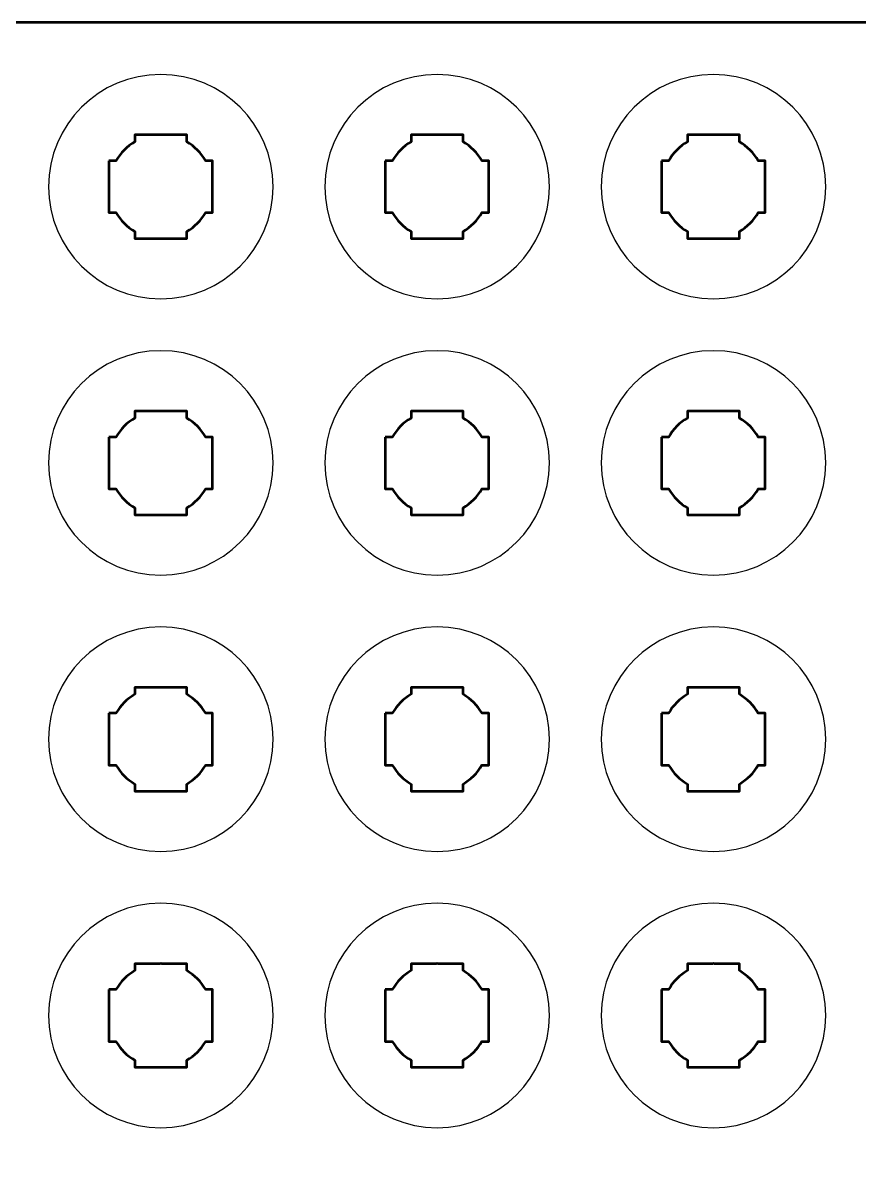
# Model space of a CAD drawing. Header units: centimetres. Extents: x -21 to 0, y -29.7 to 0.
# Drawn here: x -10.5 to -5.66, y -6.55 to 0 of the extents above; entities that cross this region are included whole.
import ezdxf

# ---------------------------------------------------------------- set-up
doc = ezdxf.new("R2010")
doc.units = ezdxf.units.CM
doc.header["$MEASUREMENT"] = 0
doc.layers.add('Layer 1', color=7, linetype='Continuous')

msp = doc.modelspace()

# ---------------------------------------------------------------- linework, layer by layer
at = {"layer": 'Layer 1', "color": 1, "lineweight": 53}
msp.add_open_spline([(-21.00003, -29.19995), (-21.00003, -29.19995), (-21.00003, -5.89992), (-21.00003, -5.89992), (-21.00003, -5.89992), (-21.00003, -5.81709), (-20.93286, -5.74992), (-20.85003, -5.74992), (-20.85003, -5.74992), (-20.7672, -5.74992), (-20.70003, -5.68275), (-20.70003, -5.59992), (-20.70003, -5.59992), (-20.70003, -5.51709), (-20.7672, -5.44992), (-20.85003, -5.44992), (-20.85003, -5.44992), (-20.93286, -5.44992), (-21.00003, -5.38275), (-21.00003, -5.29992), (-21.00003, -5.29992), (-21.00003, -5.21709), (-20.93286, -5.14992), (-20.85003, -5.14992), (-20.85003, -5.14992), (-20.7672, -5.14992), (-20.70003, -5.08275), (-20.70003, -4.99992), (-20.70003, -4.99992), (-20.70003, -4.91709), (-20.7672, -4.84992), (-20.85003, -4.84992), (-20.85003, -4.84992), (-20.93286, -4.84992), (-21.00003, -4.78275), (-21.00003, -4.69992), (-21.00003, -4.69992), (-21.00003, -4.61709), (-20.93286, -4.54992), (-20.85003, -4.54992), (-20.85003, -4.54992), (-20.7672, -4.54992), (-20.70003, -4.48275), (-20.70003, -4.39992), (-20.70003, -4.39992), (-20.70003, -4.31709), (-20.7672, -4.24992), (-20.85003, -4.24992), (-20.85003, -4.24992), (-20.93286, -4.24992), (-21.00003, -4.18275), (-21.00003, -4.09992), (-21.00003, -4.09992), (-21.00003, -4.01709), (-20.93286, -3.94992), (-20.85003, -3.94992), (-20.85003, -3.94992), (-20.7672, -3.94992), (-20.70003, -3.88275), (-20.70003, -3.79992), (-20.70003, -3.79992), (-20.70003, -3.71709), (-20.7672, -3.64992), (-20.85003, -3.64992), (-20.85003, -3.64992), (-20.93286, -3.64992), (-21.00003, -3.58275), (-21.00003, -3.49992), (-21.00003, -3.49992), (-21.00003, -3.41709), (-20.93286, -3.34992), (-20.85003, -3.34992), (-20.85003, -3.34992), (-20.7672, -3.34992), (-20.70003, -3.28275), (-20.70003, -3.19992), (-20.70003, -3.19992), (-20.70003, -3.11709), (-20.7672, -3.04992), (-20.85003, -3.04992), (-20.85003, -3.04992), (-20.93286, -3.04992), (-21.00003, -2.98275), (-21.00003, -2.89992), (-21.00003, -2.89992), (-21.00003, -2.81709), (-20.93286, -2.74992), (-20.85003, -2.74992), (-20.85003, -2.74992), (-20.7672, -2.74992), (-20.70003, -2.68275), (-20.70003, -2.59992), (-20.70003, -2.59992), (-20.70003, -2.51709), (-20.7672, -2.44992), (-20.85003, -2.44992), (-20.85003, -2.44992), (-20.93286, -2.44992), (-21.00003, -2.38275), (-21.00003, -2.29992), (-21.00003, -2.29992), (-21.00003, -2.21709), (-20.93286, -2.14992), (-20.85003, -2.14992), (-20.85003, -2.14992), (-20.7672, -2.14992), (-20.70003, -2.08275), (-20.70003, -1.99992), (-20.70003, -1.99992), (-20.70003, -1.91709), (-20.7672, -1.84992), (-20.85003, -1.84992), (-20.85003, -1.84992), (-20.93286, -1.84992), (-21.00003, -1.78275), (-21.00003, -1.69992), (-21.00003, -1.69992), (-21.00003, -1.61709), (-20.93286, -1.54992), (-20.85003, -1.54992), (-20.85003, -1.54992), (-20.7672, -1.54992), (-20.70003, -1.48275), (-20.70003, -1.39992), (-20.70003, -1.39992), (-20.70003, -1.31709), (-20.7672, -1.24992), (-20.85003, -1.24992), (-20.85003, -1.24992), (-20.93286, -1.24992), (-21.00003, -1.18275), (-21.00003, -1.09992), (-21.00003, -1.09992), (-21.00003, -1.09992), (-21.00003, -0.49992), (-21.00003, -0.49992), (-21.00003, -0.49992), (-21.00003, -0.22295), (-20.77694, 0.00004), (-20.49994, 0.00004), (-20.49994, 0.00004), (-20.49994, 0.00004), (-0.50008, 0.00004), (-0.50008, 0.00004), (-0.50008, 0.00004), (-0.22294, 0.00004), (0.00002, -0.22295), (0.00002, -0.49992), (0.00002, -0.49992), (0.00002, -0.49992), (0.00002, -29.19995), (0.00002, -29.19995), (0.00002, -29.19995), (0.00002, -29.47695), (-0.22294, -29.70004), (-0.50008, -29.70004), (-0.50008, -29.70004), (-0.50008, -29.70004), (-20.49994, -29.70004), (-20.49994, -29.70004), (-20.49994, -29.70004), (-20.77694, -29.70004), (-21.00003, -29.47695), (-21.00003, -29.19995)], degree=3, knots=[0, 0, 0, 0, 0.0243902, 0.0243902, 0.0243902, 0.0243902, 0.0487805, 0.0487805, 0.0487805, 0.0487805, 0.0731707, 0.0731707, 0.0731707, 0.0731707, 0.097561, 0.097561, 0.097561, 0.097561, 0.1219512, 0.1219512, 0.1219512, 0.1219512, 0.1463415, 0.1463415, 0.1463415, 0.1463415, 0.1707317, 0.1707317, 0.1707317, 0.1707317, 0.195122, 0.195122, 0.195122, 0.195122, 0.2195122, 0.2195122, 0.2195122, 0.2195122, 0.2439024, 0.2439024, 0.2439024, 0.2439024, 0.2682927, 0.2682927, 0.2682927, 0.2682927, 0.2926829, 0.2926829, 0.2926829, 0.2926829, 0.3170732, 0.3170732, 0.3170732, 0.3170732, 0.3414634, 0.3414634, 0.3414634, 0.3414634, 0.3658537, 0.3658537, 0.3658537, 0.3658537, 0.3902439, 0.3902439, 0.3902439, 0.3902439, 0.4146341, 0.4146341, 0.4146341, 0.4146341, 0.4390244, 0.4390244, 0.4390244, 0.4390244, 0.4634146, 0.4634146, 0.4634146, 0.4634146, 0.4878049, 0.4878049, 0.4878049, 0.4878049, 0.5121951, 0.5121951, 0.5121951, 0.5121951, 0.5365854, 0.5365854, 0.5365854, 0.5365854, 0.5609756, 0.5609756, 0.5609756, 0.5609756, 0.5853659, 0.5853659, 0.5853659, 0.5853659, 0.6097561, 0.6097561, 0.6097561, 0.6097561, 0.6341463, 0.6341463, 0.6341463, 0.6341463, 0.6585366, 0.6585366, 0.6585366, 0.6585366, 0.6829268, 0.6829268, 0.6829268, 0.6829268, 0.7073171, 0.7073171, 0.7073171, 0.7073171, 0.7317073, 0.7317073, 0.7317073, 0.7317073, 0.7560976, 0.7560976, 0.7560976, 0.7560976, 0.7804878, 0.7804878, 0.7804878, 0.7804878, 0.804878, 0.804878, 0.804878, 0.804878, 0.8292683, 0.8292683, 0.8292683, 0.8292683, 0.8536585, 0.8536585, 0.8536585, 0.8536585, 0.8780488, 0.8780488, 0.8780488, 0.8780488, 0.902439, 0.902439, 0.902439, 0.902439, 0.9268293, 0.9268293, 0.9268293, 0.9268293, 0.9512195, 0.9512195, 0.9512195, 0.9512195, 0.9756098, 0.9756098, 0.9756098, 0.9756098, 1, 1, 1, 1], dxfattribs=at)
at = {"layer": 'Layer 1', "color": 3, "lineweight": 25}
for points in [[(-9.05, -0.94999), (-9.05, -1.30918), (-9.34083, -1.60001), (-9.7, -1.60001), (-9.7, -1.60001), (-10.05893, -1.60001), (-10.35, -1.30918), (-10.35, -0.94999), (-10.35, -0.94999), (-10.35, -0.59106), (-10.05893, -0.29999), (-9.7, -0.29999), (-9.7, -0.29999), (-9.34083, -0.29999), (-9.05, -0.59106), (-9.05, -0.94999)], [(-7.45, -0.94999), (-7.45, -1.30918), (-7.74083, -1.60001), (-8.1, -1.60001), (-8.1, -1.60001), (-8.45893, -1.60001), (-8.75, -1.30918), (-8.75, -0.94999), (-8.75, -0.94999), (-8.75, -0.59106), (-8.45893, -0.29999), (-8.1, -0.29999), (-8.1, -0.29999), (-7.74083, -0.29999), (-7.45, -0.59106), (-7.45, -0.94999)], [(-5.85, -0.94999), (-5.85, -1.30918), (-6.14083, -1.60001), (-6.5, -1.60001), (-6.5, -1.60001), (-6.85893, -1.60001), (-7.15, -1.30918), (-7.15, -0.94999), (-7.15, -0.94999), (-7.15, -0.59106), (-6.85893, -0.29999), (-6.5, -0.29999), (-6.5, -0.29999), (-6.14083, -0.29999), (-5.85, -0.59106), (-5.85, -0.94999)], [(-9.05, -2.54999), (-9.05, -2.90918), (-9.34083, -3.20001), (-9.7, -3.20001), (-9.7, -3.20001), (-10.05893, -3.20001), (-10.35, -2.90918), (-10.35, -2.54999), (-10.35, -2.54999), (-10.35, -2.19106), (-10.05893, -1.89999), (-9.7, -1.89999), (-9.7, -1.89999), (-9.34083, -1.89999), (-9.05, -2.19106), (-9.05, -2.54999)], [(-7.45, -2.54999), (-7.45, -2.90918), (-7.74083, -3.20001), (-8.1, -3.20001), (-8.1, -3.20001), (-8.45893, -3.20001), (-8.75, -2.90918), (-8.75, -2.54999), (-8.75, -2.54999), (-8.75, -2.19106), (-8.45893, -1.89999), (-8.1, -1.89999), (-8.1, -1.89999), (-7.74083, -1.89999), (-7.45, -2.19106), (-7.45, -2.54999)], [(-5.85, -2.54999), (-5.85, -2.90918), (-6.14083, -3.20001), (-6.5, -3.20001), (-6.5, -3.20001), (-6.85893, -3.20001), (-7.15, -2.90918), (-7.15, -2.54999), (-7.15, -2.54999), (-7.15, -2.19106), (-6.85893, -1.89999), (-6.5, -1.89999), (-6.5, -1.89999), (-6.14083, -1.89999), (-5.85, -2.19106), (-5.85, -2.54999)], [(-9.05, -4.14999), (-9.05, -4.50918), (-9.34083, -4.80001), (-9.7, -4.80001), (-9.7, -4.80001), (-10.05893, -4.80001), (-10.35, -4.50918), (-10.35, -4.14999), (-10.35, -4.14999), (-10.35, -3.79106), (-10.05893, -3.49999), (-9.7, -3.49999), (-9.7, -3.49999), (-9.34083, -3.49999), (-9.05, -3.79106), (-9.05, -4.14999)], [(-7.45, -4.14999), (-7.45, -4.50918), (-7.74083, -4.80001), (-8.1, -4.80001), (-8.1, -4.80001), (-8.45893, -4.80001), (-8.75, -4.50918), (-8.75, -4.14999), (-8.75, -4.14999), (-8.75, -3.79106), (-8.45893, -3.49999), (-8.1, -3.49999), (-8.1, -3.49999), (-7.74083, -3.49999), (-7.45, -3.79106), (-7.45, -4.14999)], [(-5.85, -4.14999), (-5.85, -4.50918), (-6.14083, -4.80001), (-6.5, -4.80001), (-6.5, -4.80001), (-6.85893, -4.80001), (-7.15, -4.50918), (-7.15, -4.14999), (-7.15, -4.14999), (-7.15, -3.79106), (-6.85893, -3.49999), (-6.5, -3.49999), (-6.5, -3.49999), (-6.14083, -3.49999), (-5.85, -3.79106), (-5.85, -4.14999)], [(-9.05, -5.74999), (-9.05, -6.10918), (-9.34083, -6.40001), (-9.7, -6.40001), (-9.7, -6.40001), (-10.05893, -6.40001), (-10.35, -6.10918), (-10.35, -5.74999), (-10.35, -5.74999), (-10.35, -5.39106), (-10.05893, -5.09999), (-9.7, -5.09999), (-9.7, -5.09999), (-9.34083, -5.09999), (-9.05, -5.39106), (-9.05, -5.74999)], [(-7.45, -5.74999), (-7.45, -6.10918), (-7.74083, -6.40001), (-8.1, -6.40001), (-8.1, -6.40001), (-8.45893, -6.40001), (-8.75, -6.10918), (-8.75, -5.74999), (-8.75, -5.74999), (-8.75, -5.39106), (-8.45893, -5.09999), (-8.1, -5.09999), (-8.1, -5.09999), (-7.74083, -5.09999), (-7.45, -5.39106), (-7.45, -5.74999)], [(-5.85, -5.74999), (-5.85, -6.10918), (-6.14083, -6.40001), (-6.5, -6.40001), (-6.5, -6.40001), (-6.85893, -6.40001), (-7.15, -6.10918), (-7.15, -5.74999), (-7.15, -5.74999), (-7.15, -5.39106), (-6.85893, -5.09999), (-6.5, -5.09999), (-6.5, -5.09999), (-6.14083, -5.09999), (-5.85, -5.39106), (-5.85, -5.74999)]]:
    msp.add_open_spline(points, degree=3, knots=[0, 0, 0, 0, 0.25, 0.25, 0.25, 0.25, 0.5, 0.5, 0.5, 0.5, 0.75, 0.75, 0.75, 0.75, 1, 1, 1, 1], dxfattribs=at)
at = {"layer": 'Layer 1', "lineweight": 53}
for points in [[(-9.99998, -0.80006), (-9.99998, -0.80006), (-9.95989, -0.80006), (-9.95989, -0.80006), (-9.95989, -0.80006), (-9.93354, -0.75449), (-9.89554, -0.71649), (-9.84998, -0.69013), (-9.84998, -0.69013), (-9.84998, -0.69013), (-9.84998, -0.65006), (-9.84998, -0.65006), (-9.84998, -0.65006), (-9.84998, -0.65006), (-9.70542, -0.65006), (-9.70542, -0.65006), (-9.70542, -0.65006), (-9.70542, -0.65006), (-9.7, -0.64999), (-9.7, -0.64999), (-9.7, -0.64999), (-9.7, -0.64999), (-9.69458, -0.65006), (-9.69458, -0.65006), (-9.69458, -0.65006), (-9.69458, -0.65006), (-9.54997, -0.65006), (-9.54997, -0.65006), (-9.54997, -0.65006), (-9.54997, -0.65006), (-9.54997, -0.69014), (-9.54997, -0.69014), (-9.54997, -0.69014), (-9.50441, -0.7165), (-9.46643, -0.75449), (-9.44009, -0.80006), (-9.44009, -0.80006), (-9.44009, -0.80006), (-9.39998, -0.80006), (-9.39998, -0.80006), (-9.39998, -0.80006), (-9.39998, -0.80006), (-9.39998, -1.10007), (-9.39998, -1.10007), (-9.39998, -1.10007), (-9.39998, -1.10007), (-9.44015, -1.10007), (-9.44015, -1.10007), (-9.44015, -1.10007), (-9.46649, -1.1456), (-9.50444, -1.18354), (-9.54997, -1.20987), (-9.54997, -1.20987), (-9.54997, -1.20987), (-9.54997, -1.25006), (-9.54997, -1.25006), (-9.54997, -1.25006), (-9.54997, -1.25006), (-9.84998, -1.25006), (-9.84998, -1.25006), (-9.84998, -1.25006), (-9.84998, -1.25006), (-9.84998, -1.20988), (-9.84998, -1.20988), (-9.84998, -1.20988), (-9.89552, -1.18355), (-9.93348, -1.1456), (-9.95983, -1.10007), (-9.95983, -1.10007), (-9.95983, -1.10007), (-9.99998, -1.10007), (-9.99998, -1.10007), (-9.99998, -1.10007), (-9.99998, -1.10007), (-9.99998, -0.95154), (-9.99998, -0.95154), (-9.99998, -0.95154), (-9.99998, -0.95154), (-10, -0.94999), (-10, -0.94999), (-10, -0.94999), (-10, -0.94999), (-9.99998, -0.94844), (-9.99998, -0.94844), (-9.99998, -0.94844), (-9.99998, -0.94844), (-9.99998, -0.80006), (-9.99998, -0.80006)], [(-8.39998, -0.80006), (-8.39998, -0.80006), (-8.35989, -0.80006), (-8.35989, -0.80006), (-8.35989, -0.80006), (-8.33354, -0.75449), (-8.29554, -0.71649), (-8.24998, -0.69013), (-8.24998, -0.69013), (-8.24998, -0.69013), (-8.24998, -0.65006), (-8.24998, -0.65006), (-8.24998, -0.65006), (-8.24998, -0.65006), (-8.10542, -0.65006), (-8.10542, -0.65006), (-8.10542, -0.65006), (-8.10542, -0.65006), (-8.1, -0.64999), (-8.1, -0.64999), (-8.1, -0.64999), (-8.1, -0.64999), (-8.09458, -0.65006), (-8.09458, -0.65006), (-8.09458, -0.65006), (-8.09458, -0.65006), (-7.94997, -0.65006), (-7.94997, -0.65006), (-7.94997, -0.65006), (-7.94997, -0.65006), (-7.94997, -0.69014), (-7.94997, -0.69014), (-7.94997, -0.69014), (-7.90441, -0.7165), (-7.86643, -0.75449), (-7.84009, -0.80006), (-7.84009, -0.80006), (-7.84009, -0.80006), (-7.79998, -0.80006), (-7.79998, -0.80006), (-7.79998, -0.80006), (-7.79998, -0.80006), (-7.79998, -1.10007), (-7.79998, -1.10007), (-7.79998, -1.10007), (-7.79998, -1.10007), (-7.84015, -1.10007), (-7.84015, -1.10007), (-7.84015, -1.10007), (-7.86649, -1.1456), (-7.90444, -1.18354), (-7.94997, -1.20987), (-7.94997, -1.20987), (-7.94997, -1.20987), (-7.94997, -1.25006), (-7.94997, -1.25006), (-7.94997, -1.25006), (-7.94997, -1.25006), (-8.24998, -1.25006), (-8.24998, -1.25006), (-8.24998, -1.25006), (-8.24998, -1.25006), (-8.24998, -1.20988), (-8.24998, -1.20988), (-8.24998, -1.20988), (-8.29552, -1.18355), (-8.33348, -1.1456), (-8.35983, -1.10007), (-8.35983, -1.10007), (-8.35983, -1.10007), (-8.39998, -1.10007), (-8.39998, -1.10007), (-8.39998, -1.10007), (-8.39998, -1.10007), (-8.39998, -0.95154), (-8.39998, -0.95154), (-8.39998, -0.95154), (-8.39998, -0.95154), (-8.4, -0.94999), (-8.4, -0.94999), (-8.4, -0.94999), (-8.4, -0.94999), (-8.39998, -0.94844), (-8.39998, -0.94844), (-8.39998, -0.94844), (-8.39998, -0.94844), (-8.39998, -0.80006), (-8.39998, -0.80006)], [(-6.79998, -0.80006), (-6.79998, -0.80006), (-6.75989, -0.80006), (-6.75989, -0.80006), (-6.75989, -0.80006), (-6.73354, -0.75449), (-6.69554, -0.71649), (-6.64998, -0.69013), (-6.64998, -0.69013), (-6.64998, -0.69013), (-6.64998, -0.65006), (-6.64998, -0.65006), (-6.64998, -0.65006), (-6.64998, -0.65006), (-6.50542, -0.65006), (-6.50542, -0.65006), (-6.50542, -0.65006), (-6.50542, -0.65006), (-6.5, -0.64999), (-6.5, -0.64999), (-6.5, -0.64999), (-6.5, -0.64999), (-6.49458, -0.65006), (-6.49458, -0.65006), (-6.49458, -0.65006), (-6.49458, -0.65006), (-6.34997, -0.65006), (-6.34997, -0.65006), (-6.34997, -0.65006), (-6.34997, -0.65006), (-6.34997, -0.69014), (-6.34997, -0.69014), (-6.34997, -0.69014), (-6.30441, -0.7165), (-6.26643, -0.75449), (-6.24009, -0.80006), (-6.24009, -0.80006), (-6.24009, -0.80006), (-6.19998, -0.80006), (-6.19998, -0.80006), (-6.19998, -0.80006), (-6.19998, -0.80006), (-6.19998, -1.10007), (-6.19998, -1.10007), (-6.19998, -1.10007), (-6.19998, -1.10007), (-6.24015, -1.10007), (-6.24015, -1.10007), (-6.24015, -1.10007), (-6.26649, -1.1456), (-6.30444, -1.18354), (-6.34997, -1.20987), (-6.34997, -1.20987), (-6.34997, -1.20987), (-6.34997, -1.25006), (-6.34997, -1.25006), (-6.34997, -1.25006), (-6.34997, -1.25006), (-6.64998, -1.25006), (-6.64998, -1.25006), (-6.64998, -1.25006), (-6.64998, -1.25006), (-6.64998, -1.20988), (-6.64998, -1.20988), (-6.64998, -1.20988), (-6.69552, -1.18355), (-6.73348, -1.1456), (-6.75983, -1.10007), (-6.75983, -1.10007), (-6.75983, -1.10007), (-6.79998, -1.10007), (-6.79998, -1.10007), (-6.79998, -1.10007), (-6.79998, -1.10007), (-6.79998, -0.95154), (-6.79998, -0.95154), (-6.79998, -0.95154), (-6.79998, -0.95154), (-6.8, -0.94999), (-6.8, -0.94999), (-6.8, -0.94999), (-6.8, -0.94999), (-6.79998, -0.94844), (-6.79998, -0.94844), (-6.79998, -0.94844), (-6.79998, -0.94844), (-6.79998, -0.80006), (-6.79998, -0.80006)], [(-9.99998, -2.40006), (-9.99998, -2.40006), (-9.95989, -2.40006), (-9.95989, -2.40006), (-9.95989, -2.40006), (-9.93354, -2.35449), (-9.89554, -2.31649), (-9.84998, -2.29013), (-9.84998, -2.29013), (-9.84998, -2.29013), (-9.84998, -2.25006), (-9.84998, -2.25006), (-9.84998, -2.25006), (-9.84998, -2.25006), (-9.70542, -2.25006), (-9.70542, -2.25006), (-9.70542, -2.25006), (-9.70542, -2.25006), (-9.7, -2.24999), (-9.7, -2.24999), (-9.7, -2.24999), (-9.7, -2.24999), (-9.69458, -2.25006), (-9.69458, -2.25006), (-9.69458, -2.25006), (-9.69458, -2.25006), (-9.54997, -2.25006), (-9.54997, -2.25006), (-9.54997, -2.25006), (-9.54997, -2.25006), (-9.54997, -2.29014), (-9.54997, -2.29014), (-9.54997, -2.29014), (-9.50441, -2.3165), (-9.46643, -2.35449), (-9.44009, -2.40006), (-9.44009, -2.40006), (-9.44009, -2.40006), (-9.39998, -2.40006), (-9.39998, -2.40006), (-9.39998, -2.40006), (-9.39998, -2.40006), (-9.39998, -2.70007), (-9.39998, -2.70007), (-9.39998, -2.70007), (-9.39998, -2.70007), (-9.44015, -2.70007), (-9.44015, -2.70007), (-9.44015, -2.70007), (-9.46649, -2.7456), (-9.50444, -2.78354), (-9.54997, -2.80987), (-9.54997, -2.80987), (-9.54997, -2.80987), (-9.54997, -2.85006), (-9.54997, -2.85006), (-9.54997, -2.85006), (-9.54997, -2.85006), (-9.84998, -2.85006), (-9.84998, -2.85006), (-9.84998, -2.85006), (-9.84998, -2.85006), (-9.84998, -2.80988), (-9.84998, -2.80988), (-9.84998, -2.80988), (-9.89552, -2.78355), (-9.93348, -2.7456), (-9.95983, -2.70007), (-9.95983, -2.70007), (-9.95983, -2.70007), (-9.99998, -2.70007), (-9.99998, -2.70007), (-9.99998, -2.70007), (-9.99998, -2.70007), (-9.99998, -2.55154), (-9.99998, -2.55154), (-9.99998, -2.55154), (-9.99998, -2.55154), (-10, -2.54999), (-10, -2.54999), (-10, -2.54999), (-10, -2.54999), (-9.99998, -2.54844), (-9.99998, -2.54844), (-9.99998, -2.54844), (-9.99998, -2.54844), (-9.99998, -2.40006), (-9.99998, -2.40006)], [(-8.39998, -2.40006), (-8.39998, -2.40006), (-8.35989, -2.40006), (-8.35989, -2.40006), (-8.35989, -2.40006), (-8.33354, -2.35449), (-8.29554, -2.31649), (-8.24998, -2.29013), (-8.24998, -2.29013), (-8.24998, -2.29013), (-8.24998, -2.25006), (-8.24998, -2.25006), (-8.24998, -2.25006), (-8.24998, -2.25006), (-8.10542, -2.25006), (-8.10542, -2.25006), (-8.10542, -2.25006), (-8.10542, -2.25006), (-8.1, -2.24999), (-8.1, -2.24999), (-8.1, -2.24999), (-8.1, -2.24999), (-8.09458, -2.25006), (-8.09458, -2.25006), (-8.09458, -2.25006), (-8.09458, -2.25006), (-7.94997, -2.25006), (-7.94997, -2.25006), (-7.94997, -2.25006), (-7.94997, -2.25006), (-7.94997, -2.29014), (-7.94997, -2.29014), (-7.94997, -2.29014), (-7.90441, -2.3165), (-7.86643, -2.35449), (-7.84009, -2.40006), (-7.84009, -2.40006), (-7.84009, -2.40006), (-7.79998, -2.40006), (-7.79998, -2.40006), (-7.79998, -2.40006), (-7.79998, -2.40006), (-7.79998, -2.70007), (-7.79998, -2.70007), (-7.79998, -2.70007), (-7.79998, -2.70007), (-7.84015, -2.70007), (-7.84015, -2.70007), (-7.84015, -2.70007), (-7.86649, -2.7456), (-7.90444, -2.78354), (-7.94997, -2.80987), (-7.94997, -2.80987), (-7.94997, -2.80987), (-7.94997, -2.85006), (-7.94997, -2.85006), (-7.94997, -2.85006), (-7.94997, -2.85006), (-8.24998, -2.85006), (-8.24998, -2.85006), (-8.24998, -2.85006), (-8.24998, -2.85006), (-8.24998, -2.80988), (-8.24998, -2.80988), (-8.24998, -2.80988), (-8.29552, -2.78355), (-8.33348, -2.7456), (-8.35983, -2.70007), (-8.35983, -2.70007), (-8.35983, -2.70007), (-8.39998, -2.70007), (-8.39998, -2.70007), (-8.39998, -2.70007), (-8.39998, -2.70007), (-8.39998, -2.55154), (-8.39998, -2.55154), (-8.39998, -2.55154), (-8.39998, -2.55154), (-8.4, -2.54999), (-8.4, -2.54999), (-8.4, -2.54999), (-8.4, -2.54999), (-8.39998, -2.54844), (-8.39998, -2.54844), (-8.39998, -2.54844), (-8.39998, -2.54844), (-8.39998, -2.40006), (-8.39998, -2.40006)], [(-6.79998, -2.40006), (-6.79998, -2.40006), (-6.75989, -2.40006), (-6.75989, -2.40006), (-6.75989, -2.40006), (-6.73354, -2.35449), (-6.69554, -2.31649), (-6.64998, -2.29013), (-6.64998, -2.29013), (-6.64998, -2.29013), (-6.64998, -2.25006), (-6.64998, -2.25006), (-6.64998, -2.25006), (-6.64998, -2.25006), (-6.50542, -2.25006), (-6.50542, -2.25006), (-6.50542, -2.25006), (-6.50542, -2.25006), (-6.5, -2.24999), (-6.5, -2.24999), (-6.5, -2.24999), (-6.5, -2.24999), (-6.49458, -2.25006), (-6.49458, -2.25006), (-6.49458, -2.25006), (-6.49458, -2.25006), (-6.34997, -2.25006), (-6.34997, -2.25006), (-6.34997, -2.25006), (-6.34997, -2.25006), (-6.34997, -2.29014), (-6.34997, -2.29014), (-6.34997, -2.29014), (-6.30441, -2.3165), (-6.26643, -2.35449), (-6.24009, -2.40006), (-6.24009, -2.40006), (-6.24009, -2.40006), (-6.19998, -2.40006), (-6.19998, -2.40006), (-6.19998, -2.40006), (-6.19998, -2.40006), (-6.19998, -2.70007), (-6.19998, -2.70007), (-6.19998, -2.70007), (-6.19998, -2.70007), (-6.24015, -2.70007), (-6.24015, -2.70007), (-6.24015, -2.70007), (-6.26649, -2.7456), (-6.30444, -2.78354), (-6.34997, -2.80987), (-6.34997, -2.80987), (-6.34997, -2.80987), (-6.34997, -2.85006), (-6.34997, -2.85006), (-6.34997, -2.85006), (-6.34997, -2.85006), (-6.64998, -2.85006), (-6.64998, -2.85006), (-6.64998, -2.85006), (-6.64998, -2.85006), (-6.64998, -2.80988), (-6.64998, -2.80988), (-6.64998, -2.80988), (-6.69552, -2.78355), (-6.73348, -2.7456), (-6.75983, -2.70007), (-6.75983, -2.70007), (-6.75983, -2.70007), (-6.79998, -2.70007), (-6.79998, -2.70007), (-6.79998, -2.70007), (-6.79998, -2.70007), (-6.79998, -2.55154), (-6.79998, -2.55154), (-6.79998, -2.55154), (-6.79998, -2.55154), (-6.8, -2.54999), (-6.8, -2.54999), (-6.8, -2.54999), (-6.8, -2.54999), (-6.79998, -2.54844), (-6.79998, -2.54844), (-6.79998, -2.54844), (-6.79998, -2.54844), (-6.79998, -2.40006), (-6.79998, -2.40006)], [(-9.99998, -4.00006), (-9.99998, -4.00006), (-9.95989, -4.00006), (-9.95989, -4.00006), (-9.95989, -4.00006), (-9.93354, -3.95449), (-9.89554, -3.91649), (-9.84998, -3.89013), (-9.84998, -3.89013), (-9.84998, -3.89013), (-9.84998, -3.85006), (-9.84998, -3.85006), (-9.84998, -3.85006), (-9.84998, -3.85006), (-9.70542, -3.85006), (-9.70542, -3.85006), (-9.70542, -3.85006), (-9.70542, -3.85006), (-9.7, -3.84999), (-9.7, -3.84999), (-9.7, -3.84999), (-9.7, -3.84999), (-9.69458, -3.85006), (-9.69458, -3.85006), (-9.69458, -3.85006), (-9.69458, -3.85006), (-9.54997, -3.85006), (-9.54997, -3.85006), (-9.54997, -3.85006), (-9.54997, -3.85006), (-9.54997, -3.89014), (-9.54997, -3.89014), (-9.54997, -3.89014), (-9.50441, -3.9165), (-9.46643, -3.95449), (-9.44009, -4.00006), (-9.44009, -4.00006), (-9.44009, -4.00006), (-9.39998, -4.00006), (-9.39998, -4.00006), (-9.39998, -4.00006), (-9.39998, -4.00006), (-9.39998, -4.30007), (-9.39998, -4.30007), (-9.39998, -4.30007), (-9.39998, -4.30007), (-9.44015, -4.30007), (-9.44015, -4.30007), (-9.44015, -4.30007), (-9.46649, -4.3456), (-9.50444, -4.38354), (-9.54997, -4.40987), (-9.54997, -4.40987), (-9.54997, -4.40987), (-9.54997, -4.45006), (-9.54997, -4.45006), (-9.54997, -4.45006), (-9.54997, -4.45006), (-9.84998, -4.45006), (-9.84998, -4.45006), (-9.84998, -4.45006), (-9.84998, -4.45006), (-9.84998, -4.40988), (-9.84998, -4.40988), (-9.84998, -4.40988), (-9.89552, -4.38355), (-9.93348, -4.3456), (-9.95983, -4.30007), (-9.95983, -4.30007), (-9.95983, -4.30007), (-9.99998, -4.30007), (-9.99998, -4.30007), (-9.99998, -4.30007), (-9.99998, -4.30007), (-9.99998, -4.15154), (-9.99998, -4.15154), (-9.99998, -4.15154), (-9.99998, -4.15154), (-10, -4.14999), (-10, -4.14999), (-10, -4.14999), (-10, -4.14999), (-9.99998, -4.14844), (-9.99998, -4.14844), (-9.99998, -4.14844), (-9.99998, -4.14844), (-9.99998, -4.00006), (-9.99998, -4.00006)], [(-8.39998, -4.00006), (-8.39998, -4.00006), (-8.35989, -4.00006), (-8.35989, -4.00006), (-8.35989, -4.00006), (-8.33354, -3.95449), (-8.29554, -3.91649), (-8.24998, -3.89013), (-8.24998, -3.89013), (-8.24998, -3.89013), (-8.24998, -3.85006), (-8.24998, -3.85006), (-8.24998, -3.85006), (-8.24998, -3.85006), (-8.10542, -3.85006), (-8.10542, -3.85006), (-8.10542, -3.85006), (-8.10542, -3.85006), (-8.1, -3.84999), (-8.1, -3.84999), (-8.1, -3.84999), (-8.1, -3.84999), (-8.09458, -3.85006), (-8.09458, -3.85006), (-8.09458, -3.85006), (-8.09458, -3.85006), (-7.94997, -3.85006), (-7.94997, -3.85006), (-7.94997, -3.85006), (-7.94997, -3.85006), (-7.94997, -3.89014), (-7.94997, -3.89014), (-7.94997, -3.89014), (-7.90441, -3.9165), (-7.86643, -3.95449), (-7.84009, -4.00006), (-7.84009, -4.00006), (-7.84009, -4.00006), (-7.79998, -4.00006), (-7.79998, -4.00006), (-7.79998, -4.00006), (-7.79998, -4.00006), (-7.79998, -4.30007), (-7.79998, -4.30007), (-7.79998, -4.30007), (-7.79998, -4.30007), (-7.84015, -4.30007), (-7.84015, -4.30007), (-7.84015, -4.30007), (-7.86649, -4.3456), (-7.90444, -4.38354), (-7.94997, -4.40987), (-7.94997, -4.40987), (-7.94997, -4.40987), (-7.94997, -4.45006), (-7.94997, -4.45006), (-7.94997, -4.45006), (-7.94997, -4.45006), (-8.24998, -4.45006), (-8.24998, -4.45006), (-8.24998, -4.45006), (-8.24998, -4.45006), (-8.24998, -4.40988), (-8.24998, -4.40988), (-8.24998, -4.40988), (-8.29552, -4.38355), (-8.33348, -4.3456), (-8.35983, -4.30007), (-8.35983, -4.30007), (-8.35983, -4.30007), (-8.39998, -4.30007), (-8.39998, -4.30007), (-8.39998, -4.30007), (-8.39998, -4.30007), (-8.39998, -4.15154), (-8.39998, -4.15154), (-8.39998, -4.15154), (-8.39998, -4.15154), (-8.4, -4.14999), (-8.4, -4.14999), (-8.4, -4.14999), (-8.4, -4.14999), (-8.39998, -4.14844), (-8.39998, -4.14844), (-8.39998, -4.14844), (-8.39998, -4.14844), (-8.39998, -4.00006), (-8.39998, -4.00006)], [(-6.79998, -4.00006), (-6.79998, -4.00006), (-6.75989, -4.00006), (-6.75989, -4.00006), (-6.75989, -4.00006), (-6.73354, -3.95449), (-6.69554, -3.91649), (-6.64998, -3.89013), (-6.64998, -3.89013), (-6.64998, -3.89013), (-6.64998, -3.85006), (-6.64998, -3.85006), (-6.64998, -3.85006), (-6.64998, -3.85006), (-6.50542, -3.85006), (-6.50542, -3.85006), (-6.50542, -3.85006), (-6.50542, -3.85006), (-6.5, -3.84999), (-6.5, -3.84999), (-6.5, -3.84999), (-6.5, -3.84999), (-6.49458, -3.85006), (-6.49458, -3.85006), (-6.49458, -3.85006), (-6.49458, -3.85006), (-6.34997, -3.85006), (-6.34997, -3.85006), (-6.34997, -3.85006), (-6.34997, -3.85006), (-6.34997, -3.89014), (-6.34997, -3.89014), (-6.34997, -3.89014), (-6.30441, -3.9165), (-6.26643, -3.95449), (-6.24009, -4.00006), (-6.24009, -4.00006), (-6.24009, -4.00006), (-6.19998, -4.00006), (-6.19998, -4.00006), (-6.19998, -4.00006), (-6.19998, -4.00006), (-6.19998, -4.30007), (-6.19998, -4.30007), (-6.19998, -4.30007), (-6.19998, -4.30007), (-6.24015, -4.30007), (-6.24015, -4.30007), (-6.24015, -4.30007), (-6.26649, -4.3456), (-6.30444, -4.38354), (-6.34997, -4.40987), (-6.34997, -4.40987), (-6.34997, -4.40987), (-6.34997, -4.45006), (-6.34997, -4.45006), (-6.34997, -4.45006), (-6.34997, -4.45006), (-6.64998, -4.45006), (-6.64998, -4.45006), (-6.64998, -4.45006), (-6.64998, -4.45006), (-6.64998, -4.40988), (-6.64998, -4.40988), (-6.64998, -4.40988), (-6.69552, -4.38355), (-6.73348, -4.3456), (-6.75983, -4.30007), (-6.75983, -4.30007), (-6.75983, -4.30007), (-6.79998, -4.30007), (-6.79998, -4.30007), (-6.79998, -4.30007), (-6.79998, -4.30007), (-6.79998, -4.15154), (-6.79998, -4.15154), (-6.79998, -4.15154), (-6.79998, -4.15154), (-6.8, -4.14999), (-6.8, -4.14999), (-6.8, -4.14999), (-6.8, -4.14999), (-6.79998, -4.14844), (-6.79998, -4.14844), (-6.79998, -4.14844), (-6.79998, -4.14844), (-6.79998, -4.00006), (-6.79998, -4.00006)], [(-9.99998, -5.60006), (-9.99998, -5.60006), (-9.95989, -5.60006), (-9.95989, -5.60006), (-9.95989, -5.60006), (-9.93354, -5.55449), (-9.89554, -5.51649), (-9.84998, -5.49013), (-9.84998, -5.49013), (-9.84998, -5.49013), (-9.84998, -5.45006), (-9.84998, -5.45006), (-9.84998, -5.45006), (-9.84998, -5.45006), (-9.70542, -5.45006), (-9.70542, -5.45006), (-9.70542, -5.45006), (-9.70542, -5.45006), (-9.7, -5.44999), (-9.7, -5.44999), (-9.7, -5.44999), (-9.7, -5.44999), (-9.69458, -5.45006), (-9.69458, -5.45006), (-9.69458, -5.45006), (-9.69458, -5.45006), (-9.54997, -5.45006), (-9.54997, -5.45006), (-9.54997, -5.45006), (-9.54997, -5.45006), (-9.54997, -5.49014), (-9.54997, -5.49014), (-9.54997, -5.49014), (-9.50441, -5.5165), (-9.46643, -5.55449), (-9.44009, -5.60006), (-9.44009, -5.60006), (-9.44009, -5.60006), (-9.39998, -5.60006), (-9.39998, -5.60006), (-9.39998, -5.60006), (-9.39998, -5.60006), (-9.39998, -5.90007), (-9.39998, -5.90007), (-9.39998, -5.90007), (-9.39998, -5.90007), (-9.44015, -5.90007), (-9.44015, -5.90007), (-9.44015, -5.90007), (-9.46649, -5.9456), (-9.50444, -5.98354), (-9.54997, -6.00987), (-9.54997, -6.00987), (-9.54997, -6.00987), (-9.54997, -6.05006), (-9.54997, -6.05006), (-9.54997, -6.05006), (-9.54997, -6.05006), (-9.84998, -6.05006), (-9.84998, -6.05006), (-9.84998, -6.05006), (-9.84998, -6.05006), (-9.84998, -6.00988), (-9.84998, -6.00988), (-9.84998, -6.00988), (-9.89552, -5.98355), (-9.93348, -5.9456), (-9.95983, -5.90007), (-9.95983, -5.90007), (-9.95983, -5.90007), (-9.99998, -5.90007), (-9.99998, -5.90007), (-9.99998, -5.90007), (-9.99998, -5.90007), (-9.99998, -5.75154), (-9.99998, -5.75154), (-9.99998, -5.75154), (-9.99998, -5.75154), (-10, -5.74999), (-10, -5.74999), (-10, -5.74999), (-10, -5.74999), (-9.99998, -5.74844), (-9.99998, -5.74844), (-9.99998, -5.74844), (-9.99998, -5.74844), (-9.99998, -5.60006), (-9.99998, -5.60006)], [(-8.39998, -5.60006), (-8.39998, -5.60006), (-8.35989, -5.60006), (-8.35989, -5.60006), (-8.35989, -5.60006), (-8.33354, -5.55449), (-8.29554, -5.51649), (-8.24998, -5.49013), (-8.24998, -5.49013), (-8.24998, -5.49013), (-8.24998, -5.45006), (-8.24998, -5.45006), (-8.24998, -5.45006), (-8.24998, -5.45006), (-8.10542, -5.45006), (-8.10542, -5.45006), (-8.10542, -5.45006), (-8.10542, -5.45006), (-8.1, -5.44999), (-8.1, -5.44999), (-8.1, -5.44999), (-8.1, -5.44999), (-8.09458, -5.45006), (-8.09458, -5.45006), (-8.09458, -5.45006), (-8.09458, -5.45006), (-7.94997, -5.45006), (-7.94997, -5.45006), (-7.94997, -5.45006), (-7.94997, -5.45006), (-7.94997, -5.49014), (-7.94997, -5.49014), (-7.94997, -5.49014), (-7.90441, -5.5165), (-7.86643, -5.55449), (-7.84009, -5.60006), (-7.84009, -5.60006), (-7.84009, -5.60006), (-7.79998, -5.60006), (-7.79998, -5.60006), (-7.79998, -5.60006), (-7.79998, -5.60006), (-7.79998, -5.90007), (-7.79998, -5.90007), (-7.79998, -5.90007), (-7.79998, -5.90007), (-7.84015, -5.90007), (-7.84015, -5.90007), (-7.84015, -5.90007), (-7.86649, -5.9456), (-7.90444, -5.98354), (-7.94997, -6.00987), (-7.94997, -6.00987), (-7.94997, -6.00987), (-7.94997, -6.05006), (-7.94997, -6.05006), (-7.94997, -6.05006), (-7.94997, -6.05006), (-8.24998, -6.05006), (-8.24998, -6.05006), (-8.24998, -6.05006), (-8.24998, -6.05006), (-8.24998, -6.00988), (-8.24998, -6.00988), (-8.24998, -6.00988), (-8.29552, -5.98355), (-8.33348, -5.9456), (-8.35983, -5.90007), (-8.35983, -5.90007), (-8.35983, -5.90007), (-8.39998, -5.90007), (-8.39998, -5.90007), (-8.39998, -5.90007), (-8.39998, -5.90007), (-8.39998, -5.75154), (-8.39998, -5.75154), (-8.39998, -5.75154), (-8.39998, -5.75154), (-8.4, -5.74999), (-8.4, -5.74999), (-8.4, -5.74999), (-8.4, -5.74999), (-8.39998, -5.74844), (-8.39998, -5.74844), (-8.39998, -5.74844), (-8.39998, -5.74844), (-8.39998, -5.60006), (-8.39998, -5.60006)], [(-6.79998, -5.60006), (-6.79998, -5.60006), (-6.75989, -5.60006), (-6.75989, -5.60006), (-6.75989, -5.60006), (-6.73354, -5.55449), (-6.69554, -5.51649), (-6.64998, -5.49013), (-6.64998, -5.49013), (-6.64998, -5.49013), (-6.64998, -5.45006), (-6.64998, -5.45006), (-6.64998, -5.45006), (-6.64998, -5.45006), (-6.50542, -5.45006), (-6.50542, -5.45006), (-6.50542, -5.45006), (-6.50542, -5.45006), (-6.5, -5.44999), (-6.5, -5.44999), (-6.5, -5.44999), (-6.5, -5.44999), (-6.49458, -5.45006), (-6.49458, -5.45006), (-6.49458, -5.45006), (-6.49458, -5.45006), (-6.34997, -5.45006), (-6.34997, -5.45006), (-6.34997, -5.45006), (-6.34997, -5.45006), (-6.34997, -5.49014), (-6.34997, -5.49014), (-6.34997, -5.49014), (-6.30441, -5.5165), (-6.26643, -5.55449), (-6.24009, -5.60006), (-6.24009, -5.60006), (-6.24009, -5.60006), (-6.19998, -5.60006), (-6.19998, -5.60006), (-6.19998, -5.60006), (-6.19998, -5.60006), (-6.19998, -5.90007), (-6.19998, -5.90007), (-6.19998, -5.90007), (-6.19998, -5.90007), (-6.24015, -5.90007), (-6.24015, -5.90007), (-6.24015, -5.90007), (-6.26649, -5.9456), (-6.30444, -5.98354), (-6.34997, -6.00987), (-6.34997, -6.00987), (-6.34997, -6.00987), (-6.34997, -6.05006), (-6.34997, -6.05006), (-6.34997, -6.05006), (-6.34997, -6.05006), (-6.64998, -6.05006), (-6.64998, -6.05006), (-6.64998, -6.05006), (-6.64998, -6.05006), (-6.64998, -6.00988), (-6.64998, -6.00988), (-6.64998, -6.00988), (-6.69552, -5.98355), (-6.73348, -5.9456), (-6.75983, -5.90007), (-6.75983, -5.90007), (-6.75983, -5.90007), (-6.79998, -5.90007), (-6.79998, -5.90007), (-6.79998, -5.90007), (-6.79998, -5.90007), (-6.79998, -5.75154), (-6.79998, -5.75154), (-6.79998, -5.75154), (-6.79998, -5.75154), (-6.8, -5.74999), (-6.8, -5.74999), (-6.8, -5.74999), (-6.8, -5.74999), (-6.79998, -5.74844), (-6.79998, -5.74844), (-6.79998, -5.74844), (-6.79998, -5.74844), (-6.79998, -5.60006), (-6.79998, -5.60006)]]:
    msp.add_open_spline(points, degree=3, knots=[0, 0, 0, 0, 0.0454545, 0.0454545, 0.0454545, 0.0454545, 0.0909091, 0.0909091, 0.0909091, 0.0909091, 0.1363636, 0.1363636, 0.1363636, 0.1363636, 0.1818182, 0.1818182, 0.1818182, 0.1818182, 0.2272727, 0.2272727, 0.2272727, 0.2272727, 0.2727273, 0.2727273, 0.2727273, 0.2727273, 0.3181818, 0.3181818, 0.3181818, 0.3181818, 0.3636364, 0.3636364, 0.3636364, 0.3636364, 0.4090909, 0.4090909, 0.4090909, 0.4090909, 0.4545455, 0.4545455, 0.4545455, 0.4545455, 0.5, 0.5, 0.5, 0.5, 0.5454545, 0.5454545, 0.5454545, 0.5454545, 0.5909091, 0.5909091, 0.5909091, 0.5909091, 0.6363636, 0.6363636, 0.6363636, 0.6363636, 0.6818182, 0.6818182, 0.6818182, 0.6818182, 0.7272727, 0.7272727, 0.7272727, 0.7272727, 0.7727273, 0.7727273, 0.7727273, 0.7727273, 0.8181818, 0.8181818, 0.8181818, 0.8181818, 0.8636364, 0.8636364, 0.8636364, 0.8636364, 0.9090909, 0.9090909, 0.9090909, 0.9090909, 0.9545455, 0.9545455, 0.9545455, 0.9545455, 1, 1, 1, 1], dxfattribs=at)

doc.saveas('drawing.dxf')
